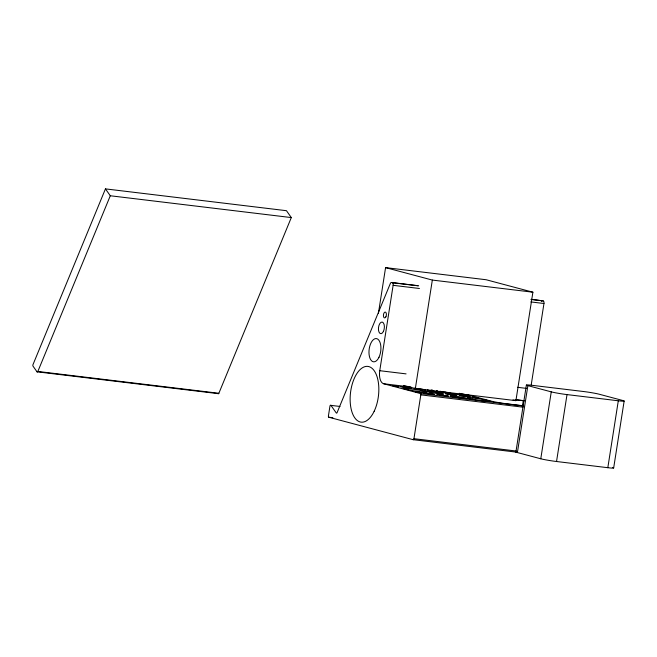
<?xml version="1.0" encoding="UTF-8"?>
<svg xmlns="http://www.w3.org/2000/svg" width="657" height="657" viewBox="0 0 657 657"><rect width="100%" height="100%" fill="white"/><g stroke="black" fill="none" stroke-linecap="round" stroke-linejoin="round"><path stroke-width="0.99" d="M378.432 313.233L385.577 267.621L486.139 279.742L532.893 292.193L515.909 400.655L415.347 388.533L403.661 385.421M523.686 405.993L420.423 393.551L383.647 383.754A11.703 5.856 -83.1 0 1 379.754 370.696L393.124 285.319A2.341 1.174 -83.1 0 0 392.344 282.707L391.556 282.494A2.341 1.174 -83.1 0 0 390.315 283.553L337.107 412.596A1.166 0.583 -83.1 0 1 336.261 412.949L330.923 405.361A1.166 0.583 -83.1 0 0 329.945 406.19L328.426 415.922A1.166 0.583 -83.1 0 0 328.812 417.228L413.196 439.697L516.459 452.147M415.347 388.533L432.331 280.071L385.577 267.621M413.196 439.697A1.166 0.583 -83.1 0 0 413.951 438.695L420.817 394.857A1.166 0.583 -83.1 0 0 420.423 393.551M522.348 406.667L523.276 400.713A11.703 0.714 8.9 0 1 524.204 400.827M515.901 451.991L526.38 385.076M612.644 467.521A11.703 0.714 8.9 0 1 607.824 467.694L556.536 461.51A11.703 0.714 8.9 0 1 540.777 458.783L517.396 452.558L527.875 385.634A11.703 0.714 8.9 0 1 532.236 385.331L583.523 391.515A11.703 0.714 8.9 0 1 599.274 394.241L622.655 400.466A11.703 0.714 8.9 0 1 618.303 400.778L567.016 394.594A11.703 0.714 8.9 0 1 551.256 391.859L527.875 385.634M531.226 384.862L543.963 303.501A2.341 1.174 -83.1 0 0 543.191 300.89L531.267 299.337M540.777 458.783L551.256 391.859M556.536 461.51L567.016 394.594M607.824 467.694L618.303 400.778M613.671 467.948L624.15 401.033M105.449 188.879L33.006 364.578A1.166 0.583 -83.1 0 0 33.039 366.179L37.006 371.813L218.017 393.625A1.166 0.583 -83.1 0 0 218.863 393.272L291.306 217.574L286.46 210.7L105.449 188.879L110.294 195.761L291.306 217.574M37.006 371.813A1.166 0.583 -83.1 0 0 37.851 371.451L110.294 195.761M416.218 388.312C406.757 387.72 434.967 391.983 422.591 389.256M432.331 280.071L532.893 292.193M391.556 282.494L417.885 285.672M392.344 282.707L418.665 285.877M531.037 299.428L543.191 300.89M393.124 285.319L419.445 288.489M530.807 301.916L543.963 303.501M379.754 370.696L406.075 373.874M517.437 387.293L526.544 388.394M383.647 383.754L410.986 387.047M515.26 399.62L524.368 400.721M515.236 399.743L523.276 400.713M522.865 405.73L506.769 403.792A11.703 0.714 8.9 0 1 491.017 401.057L467.636 394.832A11.703 0.714 8.9 0 1 467.168 394.701M420.817 394.857L523.062 407.176M330.923 405.361L340.03 406.461M37.851 371.451L218.863 393.272M328.812 417.228L332.861 417.721M413.951 438.695L516.197 451.022M418.583 388.607L422.049 389.158M512.986 399.875L515.909 400.655M541.417 301.243A2.341 1.174 -83.1 0 1 542.403 300.676M459.218 393.313A11.703 0.714 8.9 0 1 467.644 395.399A11.703 0.714 8.9 0 1 456.927 394.372A11.703 0.714 8.9 0 1 444.904 391.95M440.001 391.243A8.779 0.534 8.9 0 1 444.206 392.566A8.779 0.534 8.9 0 1 434.302 391.367A8.779 0.534 8.9 0 1 427.378 389.724M431.091 389.888A8.779 0.534 8.9 0 1 432.446 390.053M436.577 390.652A8.779 0.534 8.9 0 1 437.463 390.8M517.396 452.558A11.703 0.714 8.9 0 1 516.689 451.827M392.919 385.799L398.692 386.702L393.017 385.774M400.088 386.546L411.635 388.361L400.088 386.546M415.725 391.868L421.498 392.779L415.758 391.859M422.894 392.623L434.441 394.43L422.894 392.623M436.979 394.315L448.517 396.13L437.045 394.29M445.183 393.642L456.73 395.457L445.183 393.642M459.259 395.342L470.806 397.148L459.333 395.317M472.202 397.017L477.976 397.92L472.235 397M408.35 389.806A11.703 0.714 8.9 0 0 426.286 392.048A11.703 0.714 8.9 0 0 409.615 388.755A11.703 0.714 8.9 0 0 408.35 389.806M430.064 392.328A8.779 0.534 8.9 0 0 443.516 394.011A8.779 0.534 8.9 0 0 431.008 391.539A8.779 0.534 8.9 0 0 430.064 392.328M454.036 396.885A8.779 0.534 8.9 0 0 467.488 398.561A8.779 0.534 8.9 0 0 454.981 396.097A8.779 0.534 8.9 0 0 454.036 396.885M472.547 399.21A11.703 0.714 8.9 0 0 490.483 401.452A11.703 0.714 8.9 0 0 473.812 398.158A11.703 0.714 8.9 0 0 472.547 399.21M374.162 411.274A28.079 14.06 -83.1 0 0 368.815 366.581A28.079 14.06 -83.1 0 0 350.46 404.967A28.079 14.06 -83.1 0 0 374.162 411.274M378.982 357.268A11.703 5.856 -83.1 0 0 376.757 338.651A11.703 5.856 -83.1 0 0 369.103 354.64A11.703 5.856 -83.1 0 0 378.982 357.268M383.425 331.415A5.847 2.932 -83.1 0 0 382.317 322.102A5.847 2.932 -83.1 0 0 378.489 330.101A5.847 2.932 -83.1 0 0 383.425 331.415M385.922 316.756A2.924 1.462 -83.1 0 0 385.363 312.1A2.924 1.462 -83.1 0 0 383.458 316.099A2.924 1.462 -83.1 0 0 385.922 316.756"/></g></svg>
